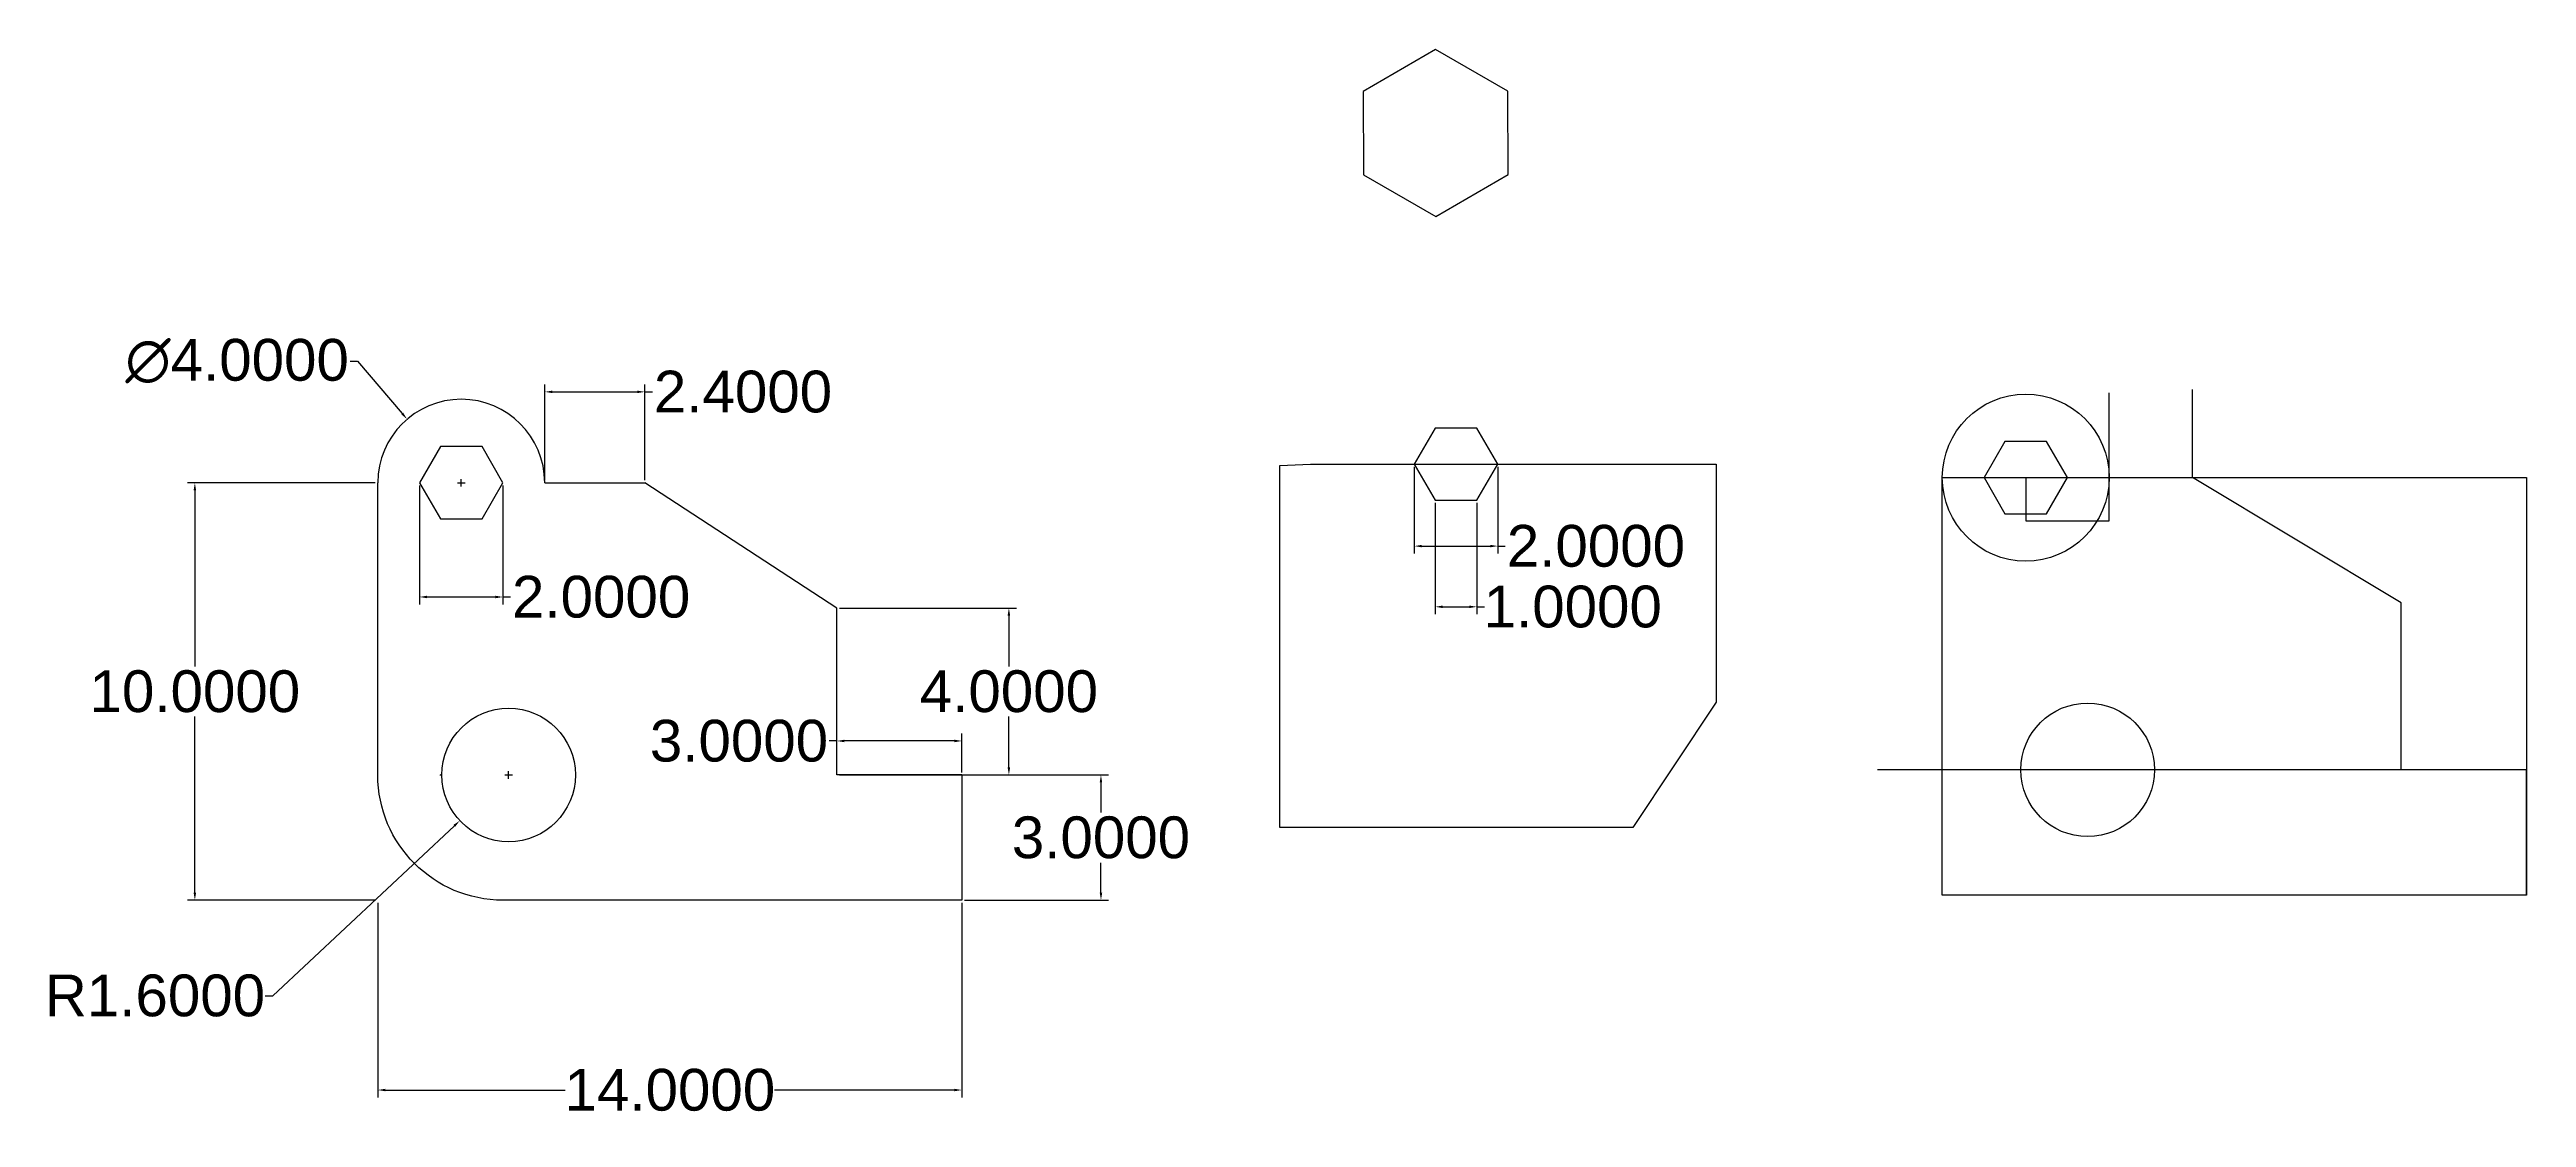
# Model space of a CAD drawing. Header units: inches. Extents: x 12.2 to 71.6, y -5.2 to 20.4.
import ezdxf

# ---------------------------------------------------------------- set-up
doc = ezdxf.new("R2010")
doc.units = ezdxf.units.IN
doc.header["$MEASUREMENT"] = 0
doc.styles.get("Standard").update_dxf_attribs({"font": 'arial.ttf', "height": 1})
doc.dimstyles.get("Standard").update_dxf_attribs({"dimtxt": 0.18, "dimasz": 0.18, "dimexe": 0.18, "dimexo": 0.0625, "dimgap": 0.09, "dimtad": 0, "dimtih": 1, "dimtoh": 1, "dimdec": 4, "dimzin": 0, "dimdsep": 46, "dimtxsty": 'Standard', "dimcen": 0.09, "dimadec": 0, "dimazin": 0, "dimtfac": 1, "dimtdec": 4, "dimtofl": 0, "dimtmove": 0, "dimatfit": 3, "dimfxl": 1, "dimtolj": 1, "dimtzin": 0, "dimarcsym": 0})

# ---------------------------------------------------------------- blocks, each defined once
blk = doc.blocks.new('*D1')
at = {"color": 0, "lineweight": -2, "transparency": 16777216}
for p, q in [((20.112, -0.068), (20.112, -4.733)), ((34.112, -0.068), (34.112, -4.733)), ((20.292, -4.553), (24.606, -4.553)), ((33.932, -4.553), (29.617, -4.553))]:
    blk.add_line(p, q, dxfattribs=at)
at = {"color": 0, "transparency": 16777216}
for points in [[(20.292, -4.523), (20.292, -4.583), (20.112, -4.553)], [(33.932, -4.523), (33.932, -4.583), (34.112, -4.553)]]:
    blk.add_solid(points, dxfattribs=at)
at = {"layer": 'Defpoints', "color": 0, "transparency": 16777216}
for p in [(20.112, -0.006), (34.112, -0.006), (20.112, -4.553)]:
    blk.add_point(p, dxfattribs=at)
at = {"color": 0, "transparency": 16777216, "insert": (27.112, -4.553), "char_height": 1, "attachment_point": 5}
blk.add_mtext('\\A1;14.0000', dxfattribs=at)
blk = doc.blocks.new('*D2')
at = {"color": 0, "lineweight": -2, "transparency": 16777216}
for p, q in [((20.049, 9.994), (15.547, 9.994)), ((15.727, 9.814), (15.727, 5.595)), ((15.727, 0.174), (15.727, 4.394)), ((20.049, -0.006), (15.547, -0.006))]:
    blk.add_line(p, q, dxfattribs=at)
at = {"color": 0, "transparency": 16777216}
for points in [[(15.697, 9.814), (15.757, 9.814), (15.727, 9.994)], [(15.697, 0.174), (15.757, 0.174), (15.727, -0.006)]]:
    blk.add_solid(points, dxfattribs=at)
at = {"layer": 'Defpoints', "color": 0, "transparency": 16777216}
for p in [(15.727, 9.994), (20.112, 9.994), (20.112, -0.006)]:
    blk.add_point(p, dxfattribs=at)
at = {"color": 0, "transparency": 16777216, "insert": (15.727, 4.994), "char_height": 1, "attachment_point": 5}
blk.add_mtext('\\A1;10.0000', dxfattribs=at)
blk = doc.blocks.new('*D3')
at = {"color": 0, "lineweight": -2, "transparency": 16777216}
for p, q in [((34.174, 2.994), (37.623, 2.994)), ((37.443, 2.814), (37.443, 2.095)), ((37.443, 0.174), (37.443, 0.893)), ((34.174, -0.006), (37.623, -0.006))]:
    blk.add_line(p, q, dxfattribs=at)
at = {"color": 0, "transparency": 16777216}
for points in [[(37.413, 2.814), (37.473, 2.814), (37.443, 2.994)], [(37.413, 0.174), (37.473, 0.174), (37.443, -0.006)]]:
    blk.add_solid(points, dxfattribs=at)
at = {"layer": 'Defpoints', "color": 0, "transparency": 16777216}
for p in [(34.112, 2.994), (37.443, 2.994), (34.112, -0.006)]:
    blk.add_point(p, dxfattribs=at)
at = {"color": 0, "transparency": 16777216, "insert": (37.443, 1.494), "char_height": 1, "attachment_point": 5}
blk.add_mtext('\\A1;3.0000', dxfattribs=at)
blk = doc.blocks.new('*D4')
at = {"color": 0, "lineweight": -2, "transparency": 16777216}
for p, q in [((31.112, 3.809), (30.932, 3.809)), ((31.112, 3.057), (31.112, 3.989)), ((33.932, 3.809), (31.292, 3.809)), ((34.112, 3.057), (34.112, 3.989))]:
    blk.add_line(p, q, dxfattribs=at)
at = {"color": 0, "transparency": 16777216}
for points in [[(31.292, 3.839), (31.292, 3.779), (31.112, 3.809)], [(33.932, 3.839), (33.932, 3.779), (34.112, 3.809)]]:
    blk.add_solid(points, dxfattribs=at)
at = {"layer": 'Defpoints', "color": 0, "transparency": 16777216}
for p in [(31.112, 3.809), (31.112, 2.994), (34.112, 2.994)]:
    blk.add_point(p, dxfattribs=at)
at = {"color": 0, "transparency": 16777216, "insert": (28.768, 3.809), "char_height": 1, "attachment_point": 5}
blk.add_mtext('\\A1;3.0000', dxfattribs=at)
blk = doc.blocks.new('*D5')
at = {"color": 0, "lineweight": -2, "transparency": 16777216}
for p, q in [((31.174, 6.994), (35.417, 6.994)), ((35.237, 6.814), (35.237, 5.595)), ((35.237, 3.174), (35.237, 4.394)), ((31.174, 2.994), (35.417, 2.994))]:
    blk.add_line(p, q, dxfattribs=at)
at = {"color": 0, "transparency": 16777216}
for points in [[(35.207, 6.814), (35.267, 6.814), (35.237, 6.994)], [(35.207, 3.174), (35.267, 3.174), (35.237, 2.994)]]:
    blk.add_solid(points, dxfattribs=at)
at = {"layer": 'Defpoints', "color": 0, "transparency": 16777216}
for p in [(31.112, 6.994), (35.237, 6.994), (31.112, 2.994)]:
    blk.add_point(p, dxfattribs=at)
at = {"color": 0, "transparency": 16777216, "insert": (35.237, 4.994), "char_height": 1, "attachment_point": 5}
blk.add_mtext('\\A1;4.0000', dxfattribs=at)
blk = doc.blocks.new('*D6')
at = {"color": 0, "lineweight": -2, "transparency": 16777216}
for p, q in [((24.112, 10.057), (24.112, 12.352)), ((24.292, 12.172), (26.332, 12.172)), ((26.512, 10.057), (26.512, 12.352)), ((26.512, 12.172), (26.692, 12.172))]:
    blk.add_line(p, q, dxfattribs=at)
at = {"color": 0, "transparency": 16777216}
for points in [[(24.292, 12.202), (24.292, 12.142), (24.112, 12.172)], [(26.332, 12.202), (26.332, 12.142), (26.512, 12.172)]]:
    blk.add_solid(points, dxfattribs=at)
at = {"layer": 'Defpoints', "color": 0, "transparency": 16777216}
for p in [(26.512, 12.172), (24.112, 9.994), (26.512, 9.994)]:
    blk.add_point(p, dxfattribs=at)
at = {"color": 0, "transparency": 16777216, "insert": (28.864, 12.172), "char_height": 1, "attachment_point": 5}
blk.add_mtext('\\A1;2.4000', dxfattribs=at)
blk = doc.blocks.new('*D7')
at = {"color": 0, "lineweight": -2, "transparency": 16777216}
for p, q in [((23.156, 2.994), (23.336, 2.994)), ((23.246, 2.904), (23.246, 3.084)), ((17.593, -2.293), (21.946, 1.778)), ((17.413, -2.293), (17.593, -2.293))]:
    blk.add_line(p, q, dxfattribs=at)
at = {"color": 0, "transparency": 16777216}
blk.add_solid([(21.926, 1.8), (21.967, 1.756), (22.078, 1.901)], dxfattribs=at)
at = {"layer": 'Defpoints', "color": 0, "transparency": 16777216}
for p in [(23.246, 2.994), (22.078, 1.901)]:
    blk.add_point(p, dxfattribs=at)
at = {"color": 0, "transparency": 16777216, "insert": (14.77, -2.293), "char_height": 1, "attachment_point": 5}
blk.add_mtext('\\A1;R1.6000', dxfattribs=at)
blk = doc.blocks.new('*D8')
at = {"color": 0, "lineweight": -2, "transparency": 16777216}
for p, q in [((19.449, 12.907), (19.629, 12.907)), ((19.629, 12.907), (20.698, 11.653)), ((22.022, 9.994), (22.202, 9.994)), ((22.112, 9.904), (22.112, 10.084))]:
    blk.add_line(p, q, dxfattribs=at)
at = {"color": 0, "transparency": 16777216}
blk.add_solid([(20.72, 11.672), (20.675, 11.634), (20.814, 11.516)], dxfattribs=at)
at = {"layer": 'Defpoints', "color": 0, "transparency": 16777216}
for p in [(20.814, 11.516), (23.409, 8.472)]:
    blk.add_point(p, dxfattribs=at)
at = {"color": 0, "transparency": 16777216, "insert": (16.741, 12.907), "char_height": 1, "attachment_point": 5}
blk.add_mtext('\\A1;∅4.0000', dxfattribs=at)
blk = doc.blocks.new('*D9')
at = {"color": 0, "lineweight": -2, "transparency": 16777216}
for p, q in [((44.953, 10.377), (44.953, 8.297)), ((46.953, 10.377), (46.953, 8.297)), ((45.133, 8.477), (46.773, 8.477)), ((46.953, 8.477), (47.133, 8.477))]:
    blk.add_line(p, q, dxfattribs=at)
at = {"color": 0, "transparency": 16777216}
for points in [[(45.133, 8.507), (45.133, 8.447), (44.953, 8.477)], [(46.773, 8.507), (46.773, 8.447), (46.953, 8.477)]]:
    blk.add_solid(points, dxfattribs=at)
at = {"layer": 'Defpoints', "color": 0, "transparency": 16777216}
for p in [(44.953, 10.439), (46.953, 10.439), (46.953, 8.477)]:
    blk.add_point(p, dxfattribs=at)
at = {"color": 0, "transparency": 16777216, "insert": (49.306, 8.477), "char_height": 1, "attachment_point": 5}
blk.add_mtext('\\A1;2.0000', dxfattribs=at)
blk = doc.blocks.new('*D10')
at = {"color": 0, "lineweight": -2, "transparency": 16777216}
for p, q in [((45.453, 9.511), (45.453, 6.843)), ((46.453, 9.511), (46.453, 6.843)), ((45.633, 7.023), (46.273, 7.023)), ((46.453, 7.023), (46.633, 7.023))]:
    blk.add_line(p, q, dxfattribs=at)
at = {"color": 0, "transparency": 16777216}
for points in [[(45.633, 7.053), (45.633, 6.993), (45.453, 7.023)], [(46.273, 7.053), (46.273, 6.993), (46.453, 7.023)]]:
    blk.add_solid(points, dxfattribs=at)
at = {"layer": 'Defpoints', "color": 0, "transparency": 16777216}
for p in [(45.453, 9.573), (46.453, 9.573), (46.453, 7.023)]:
    blk.add_point(p, dxfattribs=at)
at = {"color": 0, "transparency": 16777216, "insert": (48.75, 7.023), "char_height": 1, "attachment_point": 5}
blk.add_mtext('\\A1;1.0000', dxfattribs=at)
blk = doc.blocks.new('*D11')
at = {"color": 0, "lineweight": -2, "transparency": 16777216}
for p, q in [((21.112, 9.932), (21.112, 7.078)), ((23.112, 9.932), (23.112, 7.078)), ((21.292, 7.258), (22.932, 7.258)), ((23.112, 7.258), (23.292, 7.258))]:
    blk.add_line(p, q, dxfattribs=at)
at = {"color": 0, "transparency": 16777216}
for points in [[(21.292, 7.288), (21.292, 7.228), (21.112, 7.258)], [(22.932, 7.288), (22.932, 7.228), (23.112, 7.258)]]:
    blk.add_solid(points, dxfattribs=at)
at = {"layer": 'Defpoints', "color": 0, "transparency": 16777216}
for p in [(21.112, 9.994), (23.112, 9.994), (23.112, 7.258)]:
    blk.add_point(p, dxfattribs=at)
at = {"color": 0, "transparency": 16777216, "insert": (25.464, 7.258), "char_height": 1, "attachment_point": 5}
blk.add_mtext('\\A1;2.0000', dxfattribs=at)

msp = doc.modelspace()

# ---------------------------------------------------------------- linework, layer by layer
for p, q in [((61.60726, 9.08142), (61.60726, 12.15001)), ((63.60726, 10.11757), (63.60726, 12.22972)), ((41.7311, 10.40448), (42.46555, 10.43943)), ((41.7311, 1.73823), (41.7311, 10.40448)), ((42.46555, 10.43943), (52.18832, 10.43943)), ((52.18832, 10.43943), (52.18832, 4.73823)), ((57.60726, 10.11757), (59.60726, 10.11757)), ((59.60726, 10.11757), (59.60726, 9.08142)), ((61.60726, 10.11757), (63.60726, 10.11757)), ((68.60726, 7.11757), (63.60726, 10.11757)), ((31.11188, 6.99413), (26.51188, 9.99413)), ((59.60726, 9.08142), (61.60726, 9.08142)), ((31.11188, 2.99413), (31.11188, 6.99413)), ((68.60726, 3.11757), (68.60726, 7.11757)), ((52.18832, 4.73823), (50.18832, 1.73823)), ((21.64639, 2.99413), (21.61183, 2.99413)), ((21.61183, 2.98191), (21.61183, 2.99413)), ((34.11188, 2.99413), (31.11188, 2.99413)), ((34.11188, 2.99413), (32.66379, 2.99413)), ((68.60726, 3.11757), (56.0518, 3.11757)), ((71.60726, 3.11757), (68.60726, 3.11757)), ((71.60726, 0.11757), (71.60726, 3.11757)), ((50.18832, 1.73823), (41.7311, 1.73823))]:
    msp.add_line(p, q)
for points in [[(43.73498, 17.36807), (45.46916, 16.37178), (47.19907, 17.37548), (47.19479, 19.37548), (45.46061, 20.37177), (43.7307, 19.36807)], [(45.45309, 11.30545), (44.95309, 10.43943), (45.45309, 9.5734), (46.45309, 9.5734), (46.95309, 10.43943), (46.45309, 11.30545)], [(21.61188, 10.86015), (21.11188, 9.99413), (21.61188, 9.1281), (22.61188, 9.1281), (23.11188, 9.99413), (22.61188, 10.86015)], [(59.10726, 10.9836), (58.60726, 10.11757), (59.10726, 9.25155), (60.10726, 9.25155), (60.60726, 10.11757), (60.10726, 10.9836)], [(57.60726, 10.11757), (71.60726, 10.11757), (71.60726, 0.11757), (57.60726, 0.11757)]]:
    msp.add_lwpolyline(points, close=True)
msp.add_lwpolyline([(34.11188, 2.99413), (34.11188, -0.00587), (23.11188, -0.00587, -0.41421356), (20.11188, 2.99413), (20.11188, 9.99413)], format="xyb")
msp.add_lwpolyline([(24.11188, 9.99413), (26.51188, 9.99413)])
for centre, radius in [((59.60726, 10.11757), 2), ((23.24639, 2.99413), 1.6), ((61.09027, 3.11757), 1.6)]:
    msp.add_circle(centre, radius)
msp.add_arc((22.11188, 9.99413), 2, 0, 180)

# ---------------------------------------------------------------- dimensions: what is measured, and where the dimension line sits
dim = msp.add_diameter_dim_2p(p1=(23.40947, 8.4722), p2=(20.8143, 11.51606), dimstyle='Standard')
dim.commit()
dim.dimension.update_dxf_attribs({"geometry": '*D8', "text_midpoint": (16.74069, 12.90663), "dimtype": 163})
for base, p1, p2, picture, middle in [((26.51188, 12.17206), (24.11188, 9.99413), (26.51188, 9.99413), '*D6', (28.86442, 12.17206)), ((46.95309, 8.47688), (44.95309, 10.43943), (46.95309, 10.43943), '*D9', (49.30562, 8.47688)), ((23.11188, 7.25807), (21.11188, 9.99413), (23.11188, 9.99413), '*D11', (25.46442, 7.25807)), ((46.45309, 7.02347), (45.45309, 9.5734), (46.45309, 9.5734), '*D10', (48.75003, 7.02347)), ((31.11188, 3.80929), (34.11188, 2.99413), (31.11188, 2.99413), '*D4', (28.76821, 3.80929)), ((20.11188, -4.55348), (34.11188, -0.00587), (20.11188, -0.00587), '*D1', (27.11188, -4.55348))]:
    dim = msp.add_linear_dim(base=base, p1=p1, p2=p2, dimstyle='Standard')
    dim.commit()
    dim.dimension.update_dxf_attribs({"geometry": picture, "text_midpoint": middle})
for base, p1, p2, picture, middle in [((15.72656, 9.99413), (20.11188, -0.00587), (20.11188, 9.99413), '*D2', (15.72656, 4.99413)), ((35.23727, 6.99413), (31.11188, 2.99413), (31.11188, 6.99413), '*D5', (35.23727, 4.99413)), ((37.44283, 2.99413), (34.11188, -0.00587), (34.11188, 2.99413), '*D3', (37.44283, 1.49413))]:
    dim = msp.add_linear_dim(base=base, p1=p1, p2=p2, angle=90, dimstyle='Standard')
    dim.commit()
    dim.dimension.update_dxf_attribs({"geometry": picture, "text_midpoint": middle})
dim = msp.add_radius_dim(center=(23.24639, 2.99413), mpoint=(22.07781, 1.90124), dimstyle='Standard')
dim.commit()
dim.dimension.update_dxf_attribs({"geometry": '*D7', "text_midpoint": (14.77028, -2.29327), "dimtype": 164})

doc.saveas('drawing.dxf')
